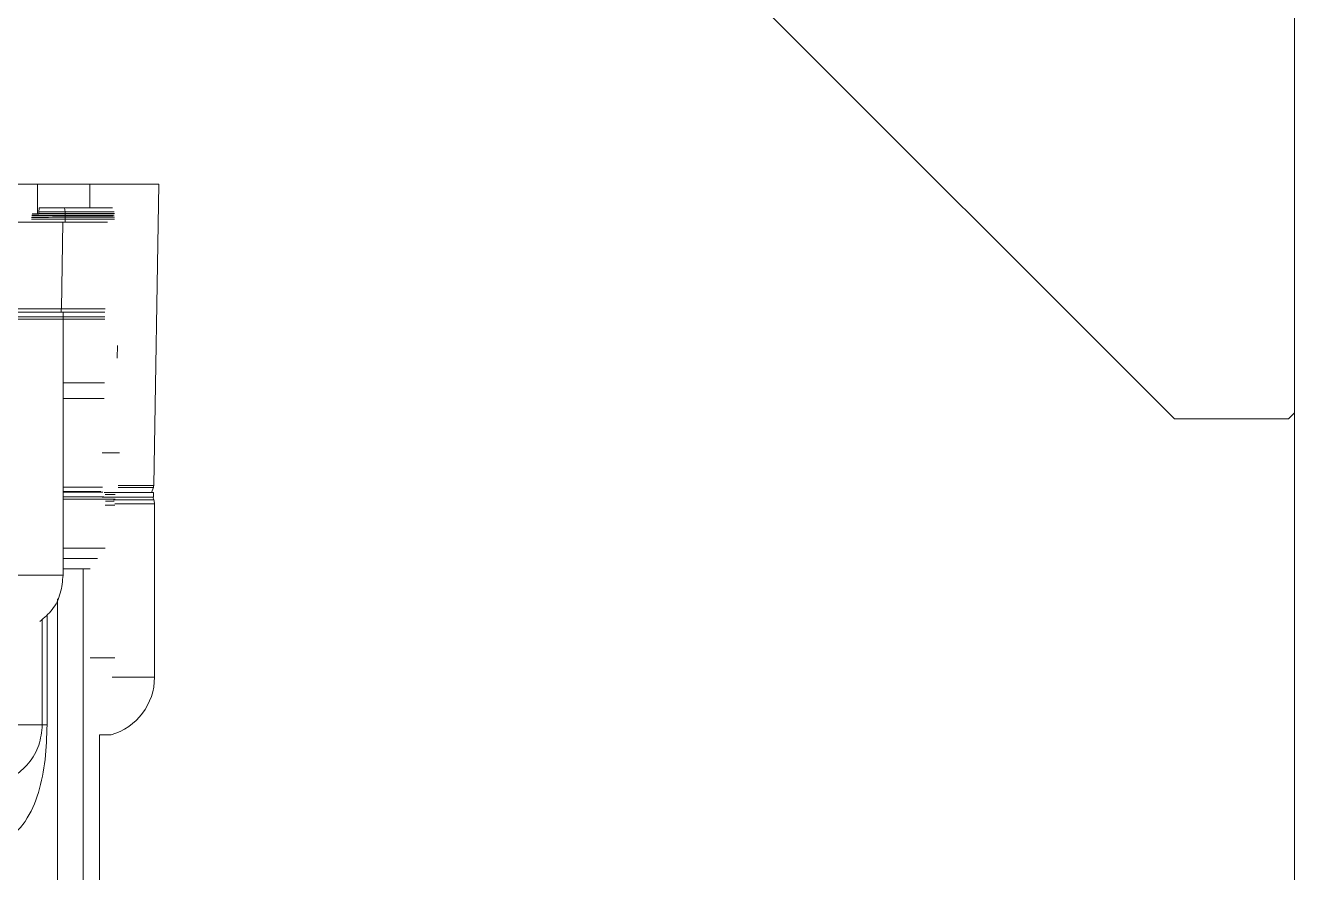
# Model space of a CAD drawing. Header units: millimetres. Extents: x 169 to 14583, y -399 to 10804.
# Drawn here: x 11794.1 to 11899.7, y 2082.2 to 2152.7 of the extents above; entities that cross this region are included whole.
import ezdxf

# ---------------------------------------------------------------- set-up
doc = ezdxf.new("R2010")
doc.units = ezdxf.units.MM
doc.header["$LTSCALE"] = 35

msp = doc.modelspace()

# ---------------------------------------------------------------- linework, layer by layer
at = {"color": 7, "linetype": 'Continuous', "lineweight": 18}
for p, q in [((11899.743, 2078.459), (11899.743, 2199.459)), ((11819.743, 2189.959), (11889.743, 2119.959)), ((11790.693, 2139.509), (11795.062, 2139.509)), ((11795.062, 2139.509), (11795.069, 2137.098)), ((11795.069, 2137.039), (11795.062, 2139.509)), ((11799.438, 2139.509), (11805.191, 2139.509)), ((11799.438, 2139.509), (11799.44, 2137.539)), ((11799.438, 2139.509), (11799.44, 2137.539)), ((11804.753, 2114.423), (11805.191, 2139.509)), ((11804.753, 2114.423), (11805.191, 2139.509)), ((11794.618, 2137.039), (11795.18, 2137.039)), ((11795.2, 2137.039), (11794.621, 2137.039)), ((11795.18, 2137.039), (11795.18, 2137.055)), ((11797.381, 2137.055), (11795.18, 2137.055)), ((11797.369, 2137.218), (11797.321, 2137.539)), ((11797.321, 2137.539), (11801.33, 2137.539)), ((11797.365, 2136.92), (11801.445, 2136.92)), ((11797.381, 2137.055), (11797.369, 2137.218)), ((11801.457, 2137.218), (11797.369, 2137.218)), ((11797.381, 2137.055), (11797.387, 2136.339)), ((11801.49, 2137.055), (11797.381, 2137.055)), ((11797.187, 2136.339), (11791.583, 2136.339)), ((11797.061, 2129.121), (11797.187, 2136.339)), ((11800.895, 2136.339), (11797.187, 2136.339)), ((11797.375, 2136.594), (11801.478, 2136.594)), ((11801.478, 2136.753), (11797.378, 2136.753)), ((11792.998, 2128.459), (11797.204, 2128.459)), ((11793.005, 2128.839), (11797.204, 2128.839)), ((11793.009, 2129.121), (11796.209, 2129.121)), ((11796.209, 2129.121), (11797.061, 2129.121)), ((11797.061, 2129.121), (11800.709, 2129.121)), ((11797.189, 2128.459), (11800.677, 2128.459)), ((11797.204, 2128.459), (11797.204, 2128.839)), ((11797.204, 2128.839), (11800.678, 2128.839)), ((11797.204, 2128.283), (11792.995, 2128.283)), ((11797.204, 2106.959), (11797.204, 2128.283)), ((11800.677, 2128.283), (11797.204, 2128.283)), ((11801.74, 2126.069), (11801.721, 2125.032)), ((11800.66, 2122.959), (11797.204, 2122.959)), ((11797.204, 2121.659), (11800.629, 2121.659)), ((11889.743, 2119.959), (11899.243, 2119.959)), ((11899.243, 2119.959), (11899.743, 2120.459)), ((11801.896, 2117.139), (11800.452, 2117.139)), ((11797.204, 2114.266), (11800.501, 2114.266)), ((11800.336, 2113.915), (11797.204, 2113.915)), ((11800.159, 2113.859), (11797.204, 2113.859)), ((11800.617, 2113.839), (11801.775, 2113.839)), ((11800.706, 2113.658), (11801.53, 2113.658)), ((11801.781, 2113.839), (11804.743, 2113.839)), ((11804.723, 2114.26), (11801.791, 2114.26)), ((11801.795, 2114.423), (11804.753, 2114.423)), ((11804.569, 2113.839), (11804.723, 2114.26)), ((11804.569, 2113.839), (11804.723, 2114.26)), ((11804.743, 2113.459), (11804.743, 2113.839)), ((11804.743, 2113.459), (11804.743, 2113.839)), ((11797.204, 2113.479), (11800.508, 2113.479)), ((11800.751, 2113.279), (11797.204, 2113.279)), ((11800.468, 2113.459), (11801.516, 2113.459)), ((11800.468, 2113.459), (11801.516, 2113.459)), ((11800.651, 2113.278), (11801.53, 2113.278)), ((11801.51, 2112.783), (11800.706, 2112.783)), ((11800.729, 2113.125), (11801.45, 2113.125)), ((11801.414, 2113.225), (11804.757, 2113.225)), ((11804.818, 2112.883), (11801.505, 2112.883)), ((11801.53, 2113.459), (11804.743, 2113.459)), ((11801.53, 2113.459), (11804.672, 2113.459)), ((11804.757, 2113.225), (11804.672, 2113.459)), ((11804.757, 2113.225), (11804.672, 2113.459)), ((11804.818, 2098.459), (11804.818, 2112.883)), ((11804.818, 2098.459), (11804.818, 2112.883)), ((11800.706, 2109.211), (11797.204, 2109.211)), ((11797.21, 2108.345), (11800.061, 2108.345)), ((11797.204, 2107.479), (11799.447, 2107.479)), ((11798.878, 2107.479), (11798.878, 2066.927)), ((11792.818, 2106.959), (11797.204, 2106.959)), ((11796.738, 2104.98), (11796.738, 2066.966)), ((11795.472, 2094.479), (11795.472, 2103.295)), ((11795.87, 2094.479), (11795.87, 2103.678)), ((11799.447, 2100.059), (11801.51, 2100.059)), ((11799.447, 2100.059), (11801.51, 2100.059)), ((11799.447, 2100.059), (11801.51, 2100.059)), ((11801.281, 2098.459), (11804.818, 2098.459)), ((11789.956, 2094.479), (11795.472, 2094.479)), ((11795.87, 2094.479), (11795.472, 2094.479)), ((11800.243, 2070.459), (11800.243, 2093.654)), ((11800.243, 2070.459), (11800.243, 2093.654)), ((11800.243, 2093.654), (11801.201, 2093.654))]:
    msp.add_line(p, q, dxfattribs=at)
at = {"color": 7, "linetype": 'Continuous', "lineweight": 18, "flags": 128}
msp.add_lwpolyline([(11801.791, 2114.26), (11802.212, 2114.26), (11803.357, 2114.26), (11804.186, 2114.26), (11804.642, 2114.26), (11804.723, 2114.26)], dxfattribs=at)
at = {"color": 7, "linetype": 'Continuous', "lineweight": 18}
for centre, radius, start, end in [((11794.922, 2136.585), 2.452, 0.201, 2.23397), ((11796.061, 2129.139), 1, 342.5424, 359), ((11796.204, 2128.283), 1, 0, 10.15589), ((11804.253, 2114.431), 0.5, 340, 359), ((11803.818, 2112.883), 1, 360, 20), ((11799.818, 2098.459), 5, 286.05333, 0), ((11799.818, 2098.459), 5, 286.06335, 360)]:
    msp.add_arc(centre, radius, start, end, dxfattribs=at)
for points, knots in [([(11795.062, 2139.509), (11795.219, 2139.509), (11795.533, 2139.509), (11796.655, 2139.509), (11798.008, 2139.509), (11799, 2139.509), (11799.438, 2139.509)], [0, 0, 0, 0, 0.2637359, 0.5274725, 0.7911893, 1, 1, 1, 1]), ([(11799.438, 2139.509), (11798.851, 2139.509), (11797.677, 2139.509), (11796.337, 2139.509), (11795.432, 2139.509), (11795.185, 2139.509), (11795.062, 2139.509)], [0, 0, 0, 0, 0.2798191, 0.5595411, 0.7797558, 1, 1, 1, 1]), ([(11794.59, 2136.919), (11794.61, 2136.919), (11795.447, 2136.919), (11796.418, 2136.92), (11797.365, 2136.92)], [0, 0, 0, 0, 0.023828, 1, 1, 1, 1]), ([(11794.593, 2136.87), (11794.611, 2136.87), (11795.446, 2136.87), (11796.412, 2136.87), (11797.358, 2136.87)], [0, 0, 0, 0, 0.0212052, 1, 1, 1, 1]), ([(11795.18, 2137.055), (11795.181, 2137.083), (11795.181, 2137.14), (11795.185, 2137.191), (11795.187, 2137.218)], [0, 0, 0, 0, 0.49468977, 1, 1, 1, 1]), ([(11795.187, 2137.218), (11795.192, 2137.278), (11795.201, 2137.385), (11795.209, 2137.492), (11795.213, 2137.539)], [0, 0, 0, 0, 0.5595956, 1, 1, 1, 1]), ([(11797.369, 2137.218), (11796.952, 2137.218), (11796.208, 2137.218), (11795.499, 2137.218), (11795.187, 2137.218)], [0, 0, 0, 0, 0.5599854, 1, 1, 1, 1]), ([(11795.213, 2137.539), (11795.598, 2137.539), (11796.285, 2137.539), (11797.004, 2137.539), (11797.321, 2137.539)], [0, 0, 0, 0, 0.55997258, 1, 1, 1, 1]), ([(11797.274, 2137.539), (11796.885, 2137.539), (11796.191, 2137.539), (11795.527, 2137.539), (11795.236, 2137.539)], [0, 0, 0, 0, 0.5608408, 1, 1, 1, 1]), ([(11797.358, 2136.87), (11797.945, 2136.87), (11799.12, 2136.87), (11800.42, 2136.87), (11801.216, 2136.87), (11801.324, 2136.87), (11801.363, 2136.87)], [0, 0, 0, 0, 0.2814224, 0.5628438, 0.8442668, 1, 1, 1, 1]), ([(11797.377, 2136.753), (11796.447, 2136.75), (11795.469, 2136.746), (11794.623, 2136.745), (11794.582, 2136.745)], [0, 0, 0, 0, 0.9517986, 1, 1, 1, 1]), ([(11794.582, 2136.594), (11794.611, 2136.594), (11795.455, 2136.594), (11796.431, 2136.594), (11797.375, 2136.594)], [0, 0, 0, 0, 0.0344052, 1, 1, 1, 1]), ([(11800.526, 2113.859), (11800.459, 2113.859), (11800.129, 2113.859), (11799.034, 2113.859), (11797.639, 2113.859), (11797.178, 2113.859)], [0, 0, 0, 0, 0.1479757, 0.7184359, 1, 1, 1, 1]), ([(11797.204, 2113.479), (11797.62, 2113.479), (11798.933, 2113.479), (11800.075, 2113.479), (11800.474, 2113.479), (11800.599, 2113.479)], [0, 0, 0, 0, 0.2414446, 0.7624943, 1, 1, 1, 1]), ([(11801.53, 2113.459), (11802.092, 2113.459), (11803.27, 2113.459), (11804.43, 2113.459), (11804.591, 2113.459), (11804.672, 2113.459)], [0, 0, 0, 0, 0.3139187, 0.6569594, 1, 1, 1, 1]), ([(11795.271, 2103.101), (11795.641, 2103.41), (11796.402, 2104.047), (11797.062, 2105.442), (11797.157, 2106.453), (11797.204, 2106.959)], [0, 0, 0, 0, 0.3204214, 0.660212, 1, 1, 1, 1]), ([(11795.472, 2094.479), (11795.415, 2093.904), (11795.299, 2092.755), (11794.4, 2091.244), (11793.09, 2090.072), (11791.984, 2089.738), (11791.431, 2089.572)], [0, 0, 0, 0, 0.2499994, 0.5000006, 0.7500003, 1, 1, 1, 1]), ([(11792.198, 2084.868), (11792.555, 2085.061), (11793.292, 2085.458), (11794.376, 2086.804), (11795.251, 2088.857), (11795.78, 2091.6), (11795.84, 2093.515), (11795.87, 2094.479)], [0, 0, 0, 0, 0.11024841, 0.22769714, 0.47684672, 0.73652286, 1, 1, 1, 1]), ([(11801.134, 2093.654), (11801.073, 2093.654), (11800.951, 2093.654), (11800.635, 2093.654), (11800.361, 2093.654), (11800.243, 2093.654)], [0, 0, 0, 0, 0.3624418, 0.7248847, 1, 1, 1, 1]), ([(11800.243, 2093.654), (11800.353, 2093.654), (11800.619, 2093.654), (11800.796, 2093.654), (11800.9, 2093.654)], [0, 0, 0, 0, 0.4148555, 1, 1, 1, 1]), ([(11800.9, 2093.654), (11800.981, 2093.654), (11801.142, 2093.654), (11801.223, 2093.654), (11801.199, 2093.654), (11801.198, 2093.654)], [0, 0, 0, 0, 0.4888633, 0.9777281, 1, 1, 1, 1])]:
    msp.add_open_spline(points, degree=3, knots=knots, dxfattribs=at)

doc.saveas('drawing.dxf')
